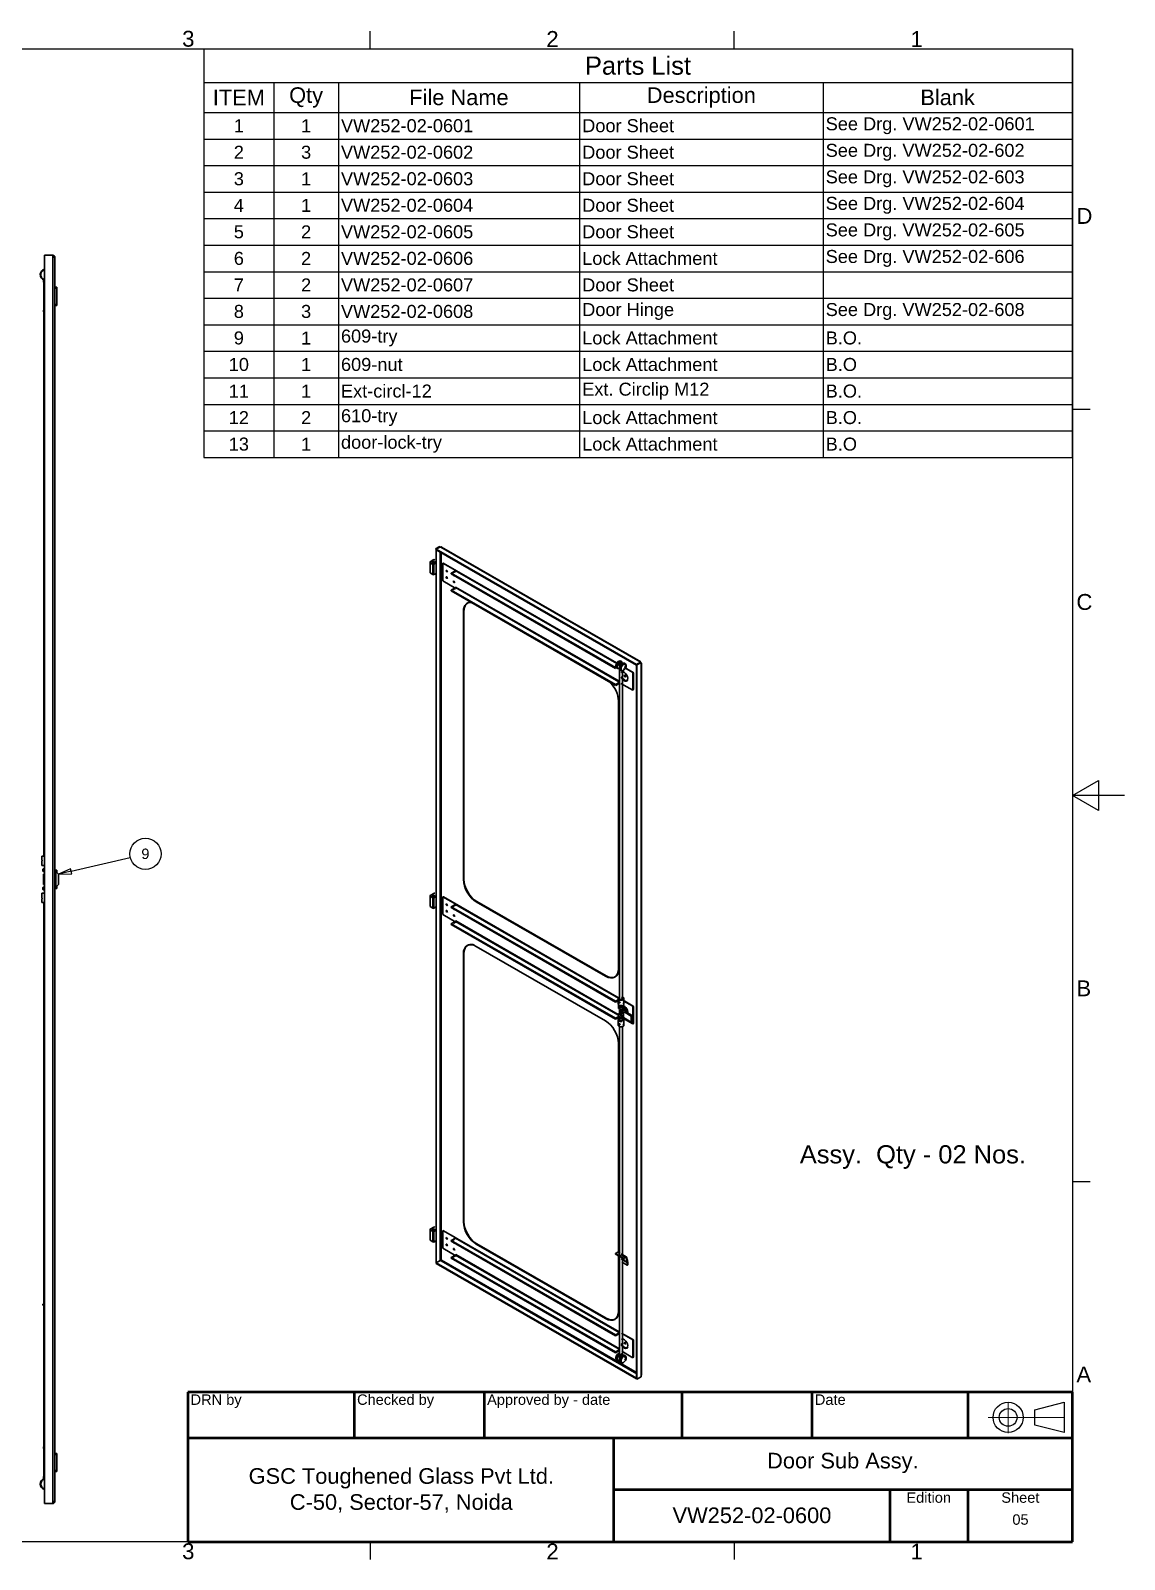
# Paper-space layout 'Door Sub Assy' of a CAD drawing. Header units: millimetres. Extents: x -10 to 420, y -9 to 298.
# Drawn here: x 209.5 to 419.8, y -2.7 to 291.2 of the extents above; entities that cross this region are included whole.
import ezdxf

# ---------------------------------------------------------------- set-up
doc = ezdxf.new("R2010")
doc.units = ezdxf.units.MM
doc.linetypes.add('ACAD_ISO04W100', pattern=[30, 24, -3, 0, -3])
for name, color, linetype, lineweight in [('2dTransBorder', 7, 'Continuous', 35), ('2dTransTitleBlock', 7, 'Continuous', 35), ('Leader Lines', 5, 'Continuous', 25), ('Tangent Edges', 7, 'Continuous', 50), ('Text', 5, 'Continuous', 25), ('Visible Edges', 7, 'Continuous', 50)]:
    doc.layers.add(name, color=color, linetype=linetype, lineweight=lineweight)
doc.layers.add('Title', color=7, linetype='Continuous')
doc.styles.add('Current-ISO', font='ARIAL.TTF')
doc.styles.get("Standard").update_dxf_attribs({"font": 'ARIAL.TTF'})
doc.styles.add('Text Style29', font='ARIAL.TTF')

# ---------------------------------------------------------------- blocks, each defined once
blk = doc.blocks.new('2dTransSymbol20')
at = {"color": 179}
blk.add_solid([(222.43, 134.4), (220.11, 133.34), (222.65, 133.42), (222.43, 134.4)], dxfattribs=at)
at = {"layer": 'Leader Lines', "color": 179, "linetype": 'Continuous', "lineweight": 25, "true_color": 0x262659}
for p, q in [((222.54, 133.91), (233.9, 136.57)), ((222.43, 134.4), (220.11, 133.34)), ((222.54, 133.91), (220.11, 133.34)), ((220.11, 133.34), (222.65, 133.42)), ((222.65, 133.42), (222.43, 134.4))]:
    blk.add_line(p, q, dxfattribs=at)
blk.add_lwpolyline([(222.43, 134.4), (220.11, 133.34), (222.65, 133.42), (222.43, 134.4)], dxfattribs=at)
blk.add_circle((236.82, 137.25), 3, dxfattribs=at)
at = {"layer": 'Leader Lines', "linetype": 'Continuous', "lineweight": 25, "insert": (236.04, 136.24), "char_height": 2, "attachment_point": 7, "style": 'Text Style29'}
blk.add_mtext('9', dxfattribs=at)
blk = doc.blocks.new('*T26')
at = {"color": 0, "lineweight": -2}
for p, q in [((0, 0), (13.46, 0)), ((0, 0), (0, -6.44)), ((13.46, 0), (25.86, 0)), ((25.86, 0), (72.23, 0)), ((72.23, 0), (119.03, 0)), ((119.03, 0), (166.9, 0)), ((166.9, 0), (166.9, -6.44)), ((0, -6.44), (13.46, -6.44)), ((0, -6.44), (0, -12.2)), ((13.46, -6.44), (25.86, -6.44)), ((13.46, -6.44), (13.46, -12.2)), ((25.86, -6.44), (72.23, -6.44)), ((25.86, -6.44), (25.86, -12.2)), ((72.23, -6.44), (119.03, -6.44)), ((72.23, -6.44), (72.23, -12.2)), ((119.03, -6.44), (166.9, -6.44)), ((119.03, -6.44), (119.03, -12.2)), ((166.9, -6.44), (166.9, -12.2)), ((0, -12.2), (13.46, -12.2)), ((0, -12.2), (0, -17.31)), ((13.46, -12.2), (25.86, -12.2)), ((13.46, -12.2), (13.46, -17.31)), ((25.86, -12.2), (72.23, -12.2)), ((25.86, -12.2), (25.86, -17.31)), ((72.23, -12.2), (119.03, -12.2)), ((72.23, -12.2), (72.23, -17.31)), ((119.03, -12.2), (166.9, -12.2)), ((119.03, -12.2), (119.03, -17.31)), ((166.9, -12.2), (166.9, -17.31)), ((0, -17.31), (13.46, -17.31)), ((0, -17.31), (0, -22.41)), ((13.46, -17.31), (25.86, -17.31)), ((13.46, -17.31), (13.46, -22.41)), ((25.86, -17.31), (72.23, -17.31)), ((25.86, -17.31), (25.86, -22.41)), ((72.23, -17.31), (119.03, -17.31)), ((72.23, -17.31), (72.23, -22.41)), ((119.03, -17.31), (166.9, -17.31)), ((119.03, -17.31), (119.03, -22.41)), ((166.9, -17.31), (166.9, -22.41)), ((0, -22.41), (13.46, -22.41)), ((0, -22.41), (0, -27.51)), ((13.46, -22.41), (25.86, -22.41)), ((13.46, -22.41), (13.46, -27.51)), ((25.86, -22.41), (72.23, -22.41)), ((25.86, -22.41), (25.86, -27.51)), ((72.23, -22.41), (119.03, -22.41)), ((72.23, -22.41), (72.23, -27.51)), ((119.03, -22.41), (166.9, -22.41)), ((119.03, -22.41), (119.03, -27.51)), ((166.9, -22.41), (166.9, -27.51)), ((0, -27.51), (13.46, -27.51)), ((0, -27.51), (0, -32.61)), ((13.46, -27.51), (25.86, -27.51)), ((13.46, -27.51), (13.46, -32.61)), ((25.86, -27.51), (72.23, -27.51)), ((25.86, -27.51), (25.86, -32.61)), ((72.23, -27.51), (119.03, -27.51)), ((72.23, -27.51), (72.23, -32.61)), ((119.03, -27.51), (166.9, -27.51)), ((119.03, -27.51), (119.03, -32.61)), ((166.9, -27.51), (166.9, -32.61)), ((0, -32.61), (13.46, -32.61)), ((0, -32.61), (0, -37.71)), ((13.46, -32.61), (25.86, -32.61)), ((13.46, -32.61), (13.46, -37.71)), ((25.86, -32.61), (72.23, -32.61)), ((25.86, -32.61), (25.86, -37.71)), ((72.23, -32.61), (119.03, -32.61)), ((72.23, -32.61), (72.23, -37.71)), ((119.03, -32.61), (166.9, -32.61)), ((119.03, -32.61), (119.03, -37.71)), ((166.9, -32.61), (166.9, -37.71)), ((0, -37.71), (13.46, -37.71)), ((0, -37.71), (0, -42.82)), ((13.46, -37.71), (25.86, -37.71)), ((13.46, -37.71), (13.46, -42.82)), ((25.86, -37.71), (72.23, -37.71)), ((25.86, -37.71), (25.86, -42.82)), ((72.23, -37.71), (119.03, -37.71)), ((72.23, -37.71), (72.23, -42.82)), ((119.03, -37.71), (166.9, -37.71)), ((119.03, -37.71), (119.03, -42.82)), ((166.9, -37.71), (166.9, -42.82)), ((0, -42.82), (13.46, -42.82)), ((0, -42.82), (0, -47.92)), ((13.46, -42.82), (25.86, -42.82)), ((13.46, -42.82), (13.46, -47.92)), ((25.86, -42.82), (72.23, -42.82)), ((25.86, -42.82), (25.86, -47.92)), ((72.23, -42.82), (119.03, -42.82)), ((72.23, -42.82), (72.23, -47.92)), ((119.03, -42.82), (166.9, -42.82)), ((119.03, -42.82), (119.03, -47.92)), ((166.9, -42.82), (166.9, -47.92)), ((0, -47.92), (13.46, -47.92)), ((0, -47.92), (0, -53.02)), ((13.46, -47.92), (25.86, -47.92)), ((13.46, -47.92), (13.46, -53.02)), ((25.86, -47.92), (72.23, -47.92)), ((25.86, -47.92), (25.86, -53.02)), ((72.23, -47.92), (119.03, -47.92)), ((72.23, -47.92), (72.23, -53.02)), ((119.03, -47.92), (166.9, -47.92)), ((119.03, -47.92), (119.03, -53.02)), ((166.9, -47.92), (166.9, -53.02)), ((0, -53.02), (13.46, -53.02)), ((0, -53.02), (0, -58.12)), ((13.46, -53.02), (25.86, -53.02)), ((13.46, -53.02), (13.46, -58.12)), ((25.86, -53.02), (72.23, -53.02)), ((25.86, -53.02), (25.86, -58.12)), ((72.23, -53.02), (119.03, -53.02)), ((72.23, -53.02), (72.23, -58.12)), ((119.03, -53.02), (166.9, -53.02)), ((119.03, -53.02), (119.03, -58.12)), ((166.9, -53.02), (166.9, -58.12)), ((0, -58.12), (13.46, -58.12)), ((0, -58.12), (0, -63.23)), ((13.46, -58.12), (25.86, -58.12)), ((13.46, -58.12), (13.46, -63.23)), ((25.86, -58.12), (72.23, -58.12)), ((25.86, -58.12), (25.86, -63.23)), ((72.23, -58.12), (119.03, -58.12)), ((72.23, -58.12), (72.23, -63.23)), ((119.03, -58.12), (166.9, -58.12)), ((119.03, -58.12), (119.03, -63.23)), ((166.9, -58.12), (166.9, -63.23)), ((0, -63.23), (13.46, -63.23)), ((0, -63.23), (0, -68.33)), ((13.46, -63.23), (25.86, -63.23)), ((13.46, -63.23), (13.46, -68.33)), ((25.86, -63.23), (72.23, -63.23)), ((25.86, -63.23), (25.86, -68.33)), ((72.23, -63.23), (119.03, -63.23)), ((72.23, -63.23), (72.23, -68.33)), ((119.03, -63.23), (166.9, -63.23)), ((119.03, -63.23), (119.03, -68.33)), ((166.9, -63.23), (166.9, -68.33)), ((0, -68.33), (13.46, -68.33)), ((0, -68.33), (0, -73.43)), ((13.46, -68.33), (25.86, -68.33)), ((13.46, -68.33), (13.46, -73.43)), ((25.86, -68.33), (72.23, -68.33)), ((25.86, -68.33), (25.86, -73.43)), ((72.23, -68.33), (119.03, -68.33)), ((72.23, -68.33), (72.23, -73.43)), ((119.03, -68.33), (166.9, -68.33)), ((119.03, -68.33), (119.03, -73.43)), ((166.9, -68.33), (166.9, -73.43)), ((0, -73.43), (13.46, -73.43)), ((0, -73.43), (0, -78.53)), ((13.46, -73.43), (25.86, -73.43)), ((13.46, -73.43), (13.46, -78.53)), ((25.86, -73.43), (72.23, -73.43)), ((25.86, -73.43), (25.86, -78.53)), ((72.23, -73.43), (119.03, -73.43)), ((72.23, -73.43), (72.23, -78.53)), ((119.03, -73.43), (166.9, -73.43)), ((119.03, -73.43), (119.03, -78.53)), ((166.9, -73.43), (166.9, -78.53)), ((0, -78.53), (13.46, -78.53)), ((13.46, -78.53), (25.86, -78.53)), ((25.86, -78.53), (72.23, -78.53)), ((72.23, -78.53), (119.03, -78.53)), ((119.03, -78.53), (166.9, -78.53))]:
    blk.add_line(p, q, dxfattribs=at)
at = {"color": 0}
for s, insert, char_height, width, attachment_point in [('Parts List', (83.45, -3.22), 3.5, 165.9, 5), ('ITEM', (6.73, -9.32), 3, 12.4631, 5), ('Qty', (19.66, -9.32), 3, 11.3946, 5), ('File Name', (49.04, -9.32), 3, 45.373, 5), ('Description', (95.63, -9.32), 3, 45.8004, 5), ('Blank', (142.97, -9.32), 3, 46.8689, 5), ('1', (6.73, -14.76), 2.5, 12.4631, 5), ('1', (19.66, -14.76), 2.5, 11.3946, 5), ('VW252-02-0601', (26.36, -14.76), 2.5, 45.373, 4), ('Door Sheet', (72.73, -14.76), 2.5, 45.8004, 4), ('See Drg. VW252-02-0601', (119.53, -14.76), 2.5, 46.8689, 4), ('2', (6.73, -19.86), 2.5, 12.4631, 5), ('3', (19.66, -19.86), 2.5, 11.3946, 5), ('VW252-02-0602', (26.36, -19.86), 2.5, 45.373, 4), ('Door Sheet', (72.73, -19.86), 2.5, 45.8004, 4), ('See Drg. VW252-02-602', (119.53, -19.86), 2.5, 46.8689, 4), ('See Drg. VW252-02-603', (119.53, -24.96), 2.5, 46.8689, 4), ('3', (6.73, -24.96), 2.5, 12.4631, 5), ('1', (19.66, -24.96), 2.5, 11.3946, 5), ('VW252-02-0603', (26.36, -24.96), 2.5, 45.373, 4), ('Door Sheet', (72.73, -24.96), 2.5, 45.8004, 4), ('4', (6.73, -30.06), 2.5, 12.4631, 5), ('1', (19.66, -30.06), 2.5, 11.3946, 5), ('VW252-02-0604', (26.36, -30.06), 2.5, 45.373, 4), ('Door Sheet', (72.73, -30.06), 2.5, 45.8004, 4), ('See Drg. VW252-02-604', (119.53, -30.06), 2.5, 46.8689, 4), ('5', (6.73, -35.16), 2.5, 12.4631, 5), ('2', (19.66, -35.16), 2.5, 11.3946, 5), ('VW252-02-0605', (26.36, -35.16), 2.5, 45.373, 4), ('Door Sheet', (72.73, -35.16), 2.5, 45.8004, 4), ('See Drg. VW252-02-605', (119.53, -35.16), 2.5, 46.8689, 4), ('6', (6.73, -40.27), 2.5, 12.4631, 5), ('2', (19.66, -40.27), 2.5, 11.3946, 5), ('VW252-02-0606', (26.36, -40.27), 2.5, 45.373, 4), ('Lock Attachment', (72.73, -40.27), 2.5, 45.8004, 4), ('See Drg. VW252-02-606', (119.53, -40.27), 2.5, 46.8689, 4), ('2', (19.66, -45.37), 2.5, 11.3946, 5), ('VW252-02-0607', (26.36, -45.37), 2.5, 45.373, 4), ('Door Sheet', (72.73, -45.37), 2.5, 45.8004, 4), ('7', (6.73, -45.37), 2.5, 12.4631, 5), ('8', (6.73, -50.47), 2.5, 12.4631, 5), ('3', (19.66, -50.47), 2.5, 11.3946, 5), ('VW252-02-0608', (26.36, -50.47), 2.5, 45.373, 4), ('Door Hinge', (72.73, -50.47), 2.5, 45.8004, 4), ('See Drg. VW252-02-608', (119.53, -50.47), 2.5, 46.8689, 4), ('9', (6.73, -55.57), 2.5, 12.4631, 5), ('1', (19.66, -55.57), 2.5, 11.3946, 5), ('609-try', (26.36, -55.57), 2.5, 45.373, 4), ('Lock Attachment', (72.73, -55.57), 2.5, 45.8004, 4), ('B.O.', (119.53, -55.57), 2.5, 46.8689, 4), ('10', (6.73, -60.67), 2.5, 12.4631, 5), ('1', (19.66, -60.67), 2.5, 11.3946, 5), ('609-nut', (26.36, -60.67), 2.5, 45.373, 4), ('Lock Attachment', (72.73, -60.67), 2.5, 45.8004, 4), ('B.O', (119.53, -60.67), 2.5, 46.8689, 4), ('11', (6.73, -65.78), 2.5, 12.4631, 5), ('1', (19.66, -65.78), 2.5, 11.3946, 5), ('Ext-circl-12', (26.36, -65.78), 2.5, 45.373, 4), ('Ext. Circlip M12', (72.73, -65.78), 2.5, 45.8004, 4), ('B.O.', (119.53, -65.78), 2.5, 46.8689, 4), ('12', (6.73, -70.88), 2.5, 12.4631, 5), ('2', (19.66, -70.88), 2.5, 11.3946, 5), ('610-try', (26.36, -70.88), 2.5, 45.373, 4), ('Lock Attachment', (72.73, -70.88), 2.5, 45.8004, 4), ('B.O.', (119.53, -70.88), 2.5, 46.8689, 4), ('13', (6.73, -75.98), 2.5, 12.4631, 5), ('1', (19.66, -75.98), 2.5, 11.3946, 5), ('door-lock-try', (26.36, -75.98), 2.5, 45.373, 4), ('Lock Attachment', (72.73, -75.98), 2.5, 45.8004, 4), ('B.O', (119.53, -75.98), 2.5, 46.8689, 4)]:
    blk.add_mtext(s, dxfattribs=dict(at, insert=insert, char_height=char_height, width=width, attachment_point=attachment_point))
blk = doc.blocks.new('Default Border')
at = {"layer": '2dTransBorder', "color": 179, "linetype": 'Continuous', "lineweight": 25, "true_color": 0x262659}
for points in [[(280, 292), (280, 295.4)], [(350, 292), (350, 295.4)], [(5, 5), (5, 292), (415, 292), (415, 5), (5, 5)], [(415, 222.75), (418.4, 222.75)], [(425, 148.5), (415, 148.5), (420, 151.39), (420, 145.61), (415, 148.5)], [(415, 74.25), (418.4, 74.25)], [(280, 5), (280, 1.6)], [(350, 5), (350, 1.6)]]:
    blk.add_lwpolyline(points, dxfattribs=at)
at = {"layer": '2dTransBorder', "color": 179, "lineweight": 211, "char_height": 3.05, "attachment_point": 7, "style": 'Current-ISO'}
for s, insert in [('3', (243.88, 292.4)), ('2', (313.88, 292.4)), ('1', (383.88, 292.4)), ('D', (415.77, 258.38)), ('C', (415.77, 184.12)), ('B', (415.77, 109.88)), ('A', (415.77, 35.63)), ('3', (243.88, 1.6)), ('2', (313.88, 1.6)), ('1', (383.88, 1.6))]:
    blk.add_mtext(s, dxfattribs=dict(at, insert=insert))
blk = doc.blocks.new('Title')
at = {"layer": '2dTransTitleBlock', "linetype": 'Continuous', "lineweight": 50}
for p, q in [((410, 28.73), (240, 28.73)), ((240, 28.73), (240, 0)), ((272, 20), (272, 28.73)), ((297, 20), (297, 28.73)), ((335, 20), (335, 28.73)), ((360, 20), (360, 28.73)), ((390, 20), (390, 28.73)), ((410, 0), (410, 28.73)), ((240, 20), (410, 20)), ((321.77, 20), (321.77, 0)), ((410, 10), (321.77, 10)), ((375, 0), (375, 10)), ((390, 0), (390, 10)), ((240, 0), (410, 0))]:
    blk.add_line(p, q, dxfattribs=at)
at = {"layer": '2dTransTitleBlock', "linetype": 'ACAD_ISO04W100', "lineweight": 18}
for p, q in [((397.65, 26.82), (397.65, 20.88)), ((402.78, 23.91), (393.84, 23.91)), ((408.43, 23.91), (402.78, 23.91))]:
    blk.add_line(p, q, dxfattribs=at)
at = {"layer": '2dTransTitleBlock', "lineweight": 25}
for p, q in [((402.78, 25.38), (408.43, 26.82)), ((408.43, 26.82), (408.43, 23.91)), ((402.78, 23.91), (402.78, 25.38)), ((402.78, 22.44), (402.78, 23.91)), ((408.43, 23.91), (408.43, 21.01)), ((408.43, 21.01), (402.78, 22.44))]:
    blk.add_line(p, q, dxfattribs=at)
for radius in [2.9, 1.71]:
    blk.add_circle((397.65, 23.91), radius, dxfattribs=at)
at = {"layer": '2dTransBorder'}
blk.add_blockref('Default Border', (-5, -5), dxfattribs=at)
at = {"layer": '2dTransTitleBlock', "color": 179, "lineweight": 5, "style": 'Current-ISO'}
for s, insert, char_height, width, attachment_point, line_spacing_factor in [('DRN by', (240.5, 28.33), 2.007, 26.9559, 1, 0.856083), ('Checked by', (272.5, 28.33), 2.007, 26.0627, 1, 0.856083), ('Approved by - date', (297.5, 28.33), 2.0066, 41.7838, 1, 0.846), ('Date', (360.5, 28.33), 2.007, 14.5, 1, 0.856083), ('Edition', (382.38, 9.5), 2.007, 13.7547, 2, 0.856083), ('Sheet', (400, 9.5), 2.007, 19, 2, 0.856083)]:
    blk.add_mtext(s, dxfattribs=dict(at, insert=insert, char_height=char_height, width=width, attachment_point=attachment_point, line_spacing_factor=line_spacing_factor))
at = {"layer": '2dTransTitleBlock', "char_height": 3, "attachment_point": 5}
for s, insert, width in [('Door Sub Assy.', (365.88, 15.15), 85.6725), ('GSC Toughened Glass Pvt Ltd.\\PC-50, Sector-57, Noida', (281.01, 9.86), 78.4832), ('VW252-02-0600', (348.41, 5.07), 50.7245)]:
    blk.add_mtext(s, dxfattribs=dict(at, insert=insert, width=width))

psp = doc.layouts.new('Door Sub Assy')

# ---------------------------------------------------------------- linework, layer by layer
at = {"layer": 'Tangent Edges', "color": 179, "linetype": 'Continuous', "lineweight": 35, "true_color": 0x262659}
for p, q in [((213.77, 248.01), (212.17, 248.01)), ((214.17, 247.61), (214.17, 8.41)), ((214.57, 241.86), (214.17, 241.86)), ((214.57, 241.86), (214.57, 241.66)), ((214.17, 238.36), (214.57, 238.36)), ((214.57, 238.56), (214.57, 238.36)), ((214.57, 129.76), (214.17, 129.76)), ((214.57, 129.76), (214.57, 129.56)), ((214.57, 126.46), (214.57, 126.26)), ((214.17, 126.26), (214.57, 126.26)), ((214.57, 17.66), (214.17, 17.66)), ((214.57, 17.66), (214.57, 17.46)), ((214.17, 14.16), (214.57, 14.16)), ((214.57, 14.36), (214.57, 14.16)), ((212.17, 8.01), (213.77, 8.01))]:
    psp.add_line(p, q, dxfattribs=at).dxf.unprotected_set("ltscale", 0)
at = {"layer": 'Tangent Edges', "color": 179, "linetype": 'Continuous', "lineweight": 35, "true_color": 0x1a1a3e}
for p, q in [((213.77, 247.61), (213.77, 8.41)), ((214.17, 241.66), (214.57, 241.66)), ((214.57, 238.56), (214.17, 238.56)), ((214.17, 129.56), (214.57, 129.56)), ((214.57, 126.46), (214.17, 126.46)), ((214.17, 17.46), (214.57, 17.46)), ((214.57, 14.36), (214.17, 14.36))]:
    psp.add_line(p, q, dxfattribs=at).dxf.unprotected_set("ltscale", 0)
at = {"layer": 'Visible Edges', "color": 179, "linetype": 'Continuous', "lineweight": 35, "true_color": 0x262659}
for p, q in [((212.17, 248.01), (212.17, 8.01)), ((213.77, 248.01), (213.77, 247.61)), ((213.77, 247.61), (214.17, 247.61)), ((211.97, 242.82), (211.97, 243.12)), ((211.97, 243.12), (212.07, 243.12)), ((212.07, 242.82), (211.97, 242.82)), ((212.07, 243.23), (212.07, 132.46)), ((214.57, 241.66), (214.57, 238.56)), ((211.97, 237.12), (211.97, 237.42)), ((211.97, 237.42), (212.07, 237.42)), ((212.07, 237.12), (211.97, 237.12)), ((211.67, 132.46), (212.17, 132.46)), ((211.67, 132.46), (211.67, 131.91)), ((211.67, 131.41), (211.67, 130.66)), ((212.17, 130.66), (211.67, 130.66)), ((211.87, 129.96), (211.92, 130.01)), ((211.87, 129.76), (211.87, 129.96)), ((211.87, 129.56), (211.87, 129.76)), ((211.87, 129.56), (211.92, 129.51)), ((211.92, 130.01), (211.92, 129.76)), ((212.06, 130.01), (211.92, 130.01)), ((211.92, 129.76), (211.92, 129.51)), ((212.06, 129.51), (211.92, 129.51)), ((212.06, 130.01), (212.06, 129.76)), ((212.15, 129.96), (212.06, 129.96)), ((212.06, 129.76), (212.06, 129.51)), ((212.15, 129.56), (212.06, 129.56)), ((212.15, 129.76), (212.15, 130.01)), ((212.17, 130.01), (212.15, 130.01)), ((212.15, 129.51), (212.15, 129.76)), ((212.17, 129.51), (212.15, 129.51)), ((214.37, 129.51), (214.17, 129.51)), ((214.37, 129.51), (214.37, 126.51)), ((214.87, 129.01), (214.37, 129.51)), ((214.57, 129.56), (214.57, 129.31)), ((211.87, 126.46), (211.92, 126.51)), ((211.87, 126.06), (211.87, 126.46)), ((211.92, 126.51), (211.92, 126.01)), ((212.06, 126.51), (211.92, 126.51)), ((212.02, 127.01), (212.02, 129.01)), ((212.17, 129.01), (212.02, 129.01)), ((212.02, 127.01), (212.17, 127.01)), ((212.06, 126.51), (212.06, 126.01)), ((212.15, 126.46), (212.06, 126.46)), ((212.15, 126.01), (212.15, 126.51)), ((212.17, 126.51), (212.15, 126.51)), ((214.37, 126.51), (214.17, 126.51)), ((214.87, 127.01), (214.37, 126.51)), ((214.57, 126.71), (214.57, 126.46)), ((214.87, 129.01), (214.87, 127.01)), ((211.67, 124.61), (211.67, 125.36)), ((211.67, 125.36), (212.17, 125.36)), ((211.67, 123.56), (211.67, 124.11)), ((212.17, 123.56), (211.67, 123.56)), ((211.87, 126.06), (211.92, 126.01)), ((212.06, 126.01), (211.92, 126.01)), ((212.15, 126.06), (212.06, 126.06)), ((212.07, 46.37), (212.07, 123.56)), ((212.17, 126.01), (212.15, 126.01)), ((211.87, 46.37), (212.17, 46.37)), ((211.87, 46.17), (211.87, 46.37)), ((212.17, 46.17), (211.87, 46.17)), ((212.07, 12.78), (212.07, 46.17)), ((211.97, 18.62), (211.97, 18.92)), ((211.97, 18.92), (212.07, 18.92)), ((212.07, 18.62), (211.97, 18.62)), ((214.57, 17.46), (214.57, 14.36)), ((211.97, 12.92), (211.97, 13.22)), ((211.97, 13.22), (212.07, 13.22)), ((212.07, 12.92), (211.97, 12.92)), ((213.77, 8.41), (213.77, 8.01)), ((214.17, 8.41), (213.77, 8.41))]:
    psp.add_line(p, q, dxfattribs=at).dxf.unprotected_set("ltscale", 0)
for p, q in [((287.36, 191.56), (288.16, 192.01)), ((287.46, 191.5), (287.36, 191.56)), ((288.26, 191.96), (287.46, 191.5)), ((287.46, 191.5), (287.46, 54.15)), ((288.26, 191.95), (287.47, 191.49)), ((287.47, 191.49), (325.96, 169.33)), ((287.47, 191.38), (325.96, 169.21)), ((288.16, 192.01), (288.16, 191.78)), ((288.35, 191.9), (288.26, 191.95)), ((326.67, 169.84), (288.35, 191.9)), ((326.8, 169.85), (288.49, 191.91)), ((286.3, 189.05), (287.04, 189.48)), ((286.3, 189.05), (286.3, 187.05)), ((286.3, 186.93), (286.3, 188.93)), ((286.84, 188.62), (286.3, 188.93)), ((286.64, 188.95), (286.64, 188.53)), ((286.84, 188.62), (286.84, 186.62)), ((287.04, 186.62), (287.04, 188.62)), ((287.42, 188.84), (287.06, 188.63)), ((288.26, 190.93), (288.26, 54.88)), ((288.45, 190.82), (288.45, 54.88)), ((288.75, 188.81), (291.22, 187.38)), ((288.75, 185.39), (288.75, 188.81)), ((322.15, 169.62), (288.82, 188.81)), ((286.3, 186.93), (286.84, 186.62)), ((287.06, 186.63), (287.51, 186.89)), ((291.22, 183.96), (288.75, 185.39)), ((289.57, 187.16), (289.72, 187.24)), ((289.57, 185.9), (289.72, 185.98)), ((291.18, 187.36), (290.38, 186.91)), ((290.38, 186.91), (290.38, 186.73)), ((321.96, 168.72), (290.38, 186.91)), ((321.96, 168.55), (290.38, 186.73)), ((290.7, 186.92), (291.2, 187.2)), ((290.96, 186.36), (291.11, 186.44)), ((290.96, 185.1), (291.11, 185.19)), ((322.17, 169.51), (291.15, 187.37)), ((291.18, 184.1), (290.38, 183.64)), ((290.38, 183.64), (290.38, 183.47)), ((321.96, 165.46), (290.38, 183.64)), ((321.96, 165.29), (290.38, 183.47)), ((290.8, 183.71), (290.9, 183.77)), ((291, 183.83), (291.1, 183.88)), ((322.61, 166), (291.16, 184.11)), ((322.66, 166.09), (291.2, 184.2)), ((292.71, 127.98), (292.71, 179.49)), ((292.81, 179.55), (292.81, 128.04)), ((293.54, 181.15), (293.44, 181.1)), ((321.96, 168.55), (321.96, 168.72)), ((322.17, 168.65), (322.32, 168.56)), ((322.71, 168.6), (322.76, 168.63)), ((322.98, 169.62), (322.72, 169.47)), ((322.72, 169.47), (322.72, 168.32)), ((322.72, 169.41), (322.72, 104.76)), ((322.92, 168.22), (323.06, 168.13)), ((323.09, 169.9), (322.94, 169.98)), ((323.25, 169.49), (323.25, 169.54)), ((323.28, 104.87), (323.28, 168.21)), ((323.45, 168.17), (323.5, 168.2)), ((323.83, 169.47), (323.68, 169.55)), ((325.33, 167.79), (323.68, 168.74)), ((323.73, 168.66), (325.24, 167.8)), ((323.99, 169.06), (323.99, 169.12)), ((325.28, 167.77), (325.28, 164.35)), ((325.43, 167.64), (325.43, 164.66)), ((325.96, 169.33), (326.75, 169.78)), ((325.97, 169.32), (326.76, 169.78)), ((325.97, 169.32), (325.97, 31.98)), ((326.86, 169.72), (326.07, 169.27)), ((326.07, 169.27), (326.07, 31.92)), ((326.76, 169.78), (326.76, 169.55)), ((326.86, 169.72), (326.86, 169.49)), ((326.86, 169.49), (326.86, 32.6)), ((326.95, 32.72), (326.95, 169.61)), ((321.96, 165.46), (322.75, 165.92)), ((321.96, 165.29), (321.96, 165.46)), ((322.69, 165.71), (322, 165.31)), ((325.24, 164.38), (322.98, 165.68)), ((323.82, 166.97), (323.92, 167.03)), ((324.09, 166.18), (324.23, 166.26)), ((322.51, 162.33), (322.51, 110.82)), ((286.3, 124.9), (287.04, 125.32)), ((286.3, 122.78), (286.3, 124.78)), ((286.84, 124.47), (286.3, 124.78)), ((286.84, 124.47), (286.84, 122.46)), ((287.4, 124.67), (287.03, 124.46)), ((287.04, 122.46), (287.04, 124.47)), ((288.75, 124.66), (291.22, 123.23)), ((288.75, 121.24), (288.75, 124.66)), ((322.62, 105.2), (288.85, 124.64)), ((320.03, 109.39), (295.18, 123.7)), ((295.28, 123.75), (320.13, 109.44)), ((286.3, 122.78), (286.84, 122.46)), ((287.03, 122.46), (287.49, 122.72)), ((291.22, 119.81), (288.75, 121.24)), ((289.57, 123), (289.72, 123.09)), ((289.57, 121.75), (289.72, 121.83)), ((291.18, 123.21), (290.38, 122.75)), ((290.38, 122.58), (291.18, 123.04)), ((290.38, 122.75), (290.38, 122.58)), ((321.96, 104.57), (290.38, 122.75)), ((321.96, 104.4), (290.38, 122.58)), ((290.96, 122.21), (291.11, 122.29)), ((290.96, 120.95), (291.11, 121.03)), ((322.53, 105.16), (291.18, 123.2)), ((291.18, 119.95), (290.38, 119.49)), ((290.38, 119.49), (290.38, 119.32)), ((321.96, 101.31), (290.38, 119.49)), ((321.96, 101.13), (290.38, 119.32)), ((290.77, 119.54), (291.17, 119.77)), ((322.42, 101.96), (291.18, 119.94)), ((322.47, 102.04), (291.23, 120.03)), ((293.54, 115.34), (293.44, 115.28)), ((295.18, 115.11), (320.03, 100.8)), ((292.71, 62.17), (292.71, 113.68)), ((292.81, 113.73), (292.81, 62.23)), ((320.13, 109.44), (320.03, 109.39)), ((321.78, 109.22), (321.88, 109.27)), ((321.96, 104.4), (321.96, 104.57)), ((321.97, 104.57), (322.57, 104.92)), ((322.47, 104.69), (321.97, 104.4)), ((322.44, 105.08), (322.44, 104.05)), ((322.49, 103.2), (322.49, 104.17)), ((323.22, 102.78), (322.49, 103.2)), ((322.61, 103.45), (322.61, 103.42)), ((322.71, 103.57), (322.64, 103.53)), ((322.7, 104.25), (322.91, 104.37)), ((322.7, 103.25), (322.73, 103.23)), ((322.71, 102.87), (322.88, 102.97)), ((322.77, 103.56), (322.73, 103.54)), ((322.82, 103.22), (322.89, 103.26)), ((322.87, 103.29), (322.91, 103.32)), ((323.22, 103.75), (323.22, 102.78)), ((323.7, 102.73), (323.3, 102.96)), ((323.37, 103.83), (323.47, 103.06)), ((325.36, 103.62), (323.39, 104.76)), ((323.42, 102.86), (323.42, 103.83)), ((323.44, 104.68), (325.27, 103.63)), ((323.47, 103.06), (324.09, 102.7)), ((323.56, 104.05), (323.56, 105.08)), ((325.28, 103.62), (325.28, 100.2)), ((325.43, 103.48), (325.43, 100.51)), ((321.96, 101.13), (321.96, 101.31)), ((321.97, 101.31), (322.56, 101.65)), ((322.47, 101.42), (321.97, 101.14)), ((322.44, 101.01), (322.44, 99.98)), ((322.49, 102.11), (323.22, 101.69)), ((322.49, 101.14), (322.49, 102.11)), ((322.49, 101.14), (323.22, 100.72)), ((322.61, 101.44), (322.61, 101.41)), ((323.42, 101.77), (322.63, 102.23)), ((322.71, 101.56), (322.64, 101.52)), ((322.7, 101.24), (322.73, 101.23)), ((322.7, 100.07), (322.91, 100.19)), ((322.71, 102.59), (322.71, 102.87)), ((322.71, 102.58), (322.76, 101.98)), ((322.72, 100.39), (322.72, 100.28)), ((322.75, 102.56), (322.75, 102.53)), ((322.87, 102.7), (322.8, 102.66)), ((322.82, 101.22), (322.89, 101.26)), ((322.88, 102.63), (322.88, 102.8)), ((322.88, 102.32), (322.9, 102.3)), ((323.01, 102.29), (323.08, 102.33)), ((323.18, 102.63), (323.18, 102.46)), ((323.18, 102.63), (323.18, 102.29)), ((323.22, 101.69), (323.22, 100.72)), ((325.27, 100.21), (323.23, 101.38)), ((323.42, 100.8), (323.42, 101.77)), ((323.45, 102.59), (323.7, 102.73)), ((323.45, 101.45), (323.45, 102.59)), ((324.96, 101.72), (323.45, 102.59)), ((323.45, 101.45), (324.96, 100.58)), ((323.56, 99.98), (323.56, 101.01)), ((324.09, 102.7), (323.84, 102.56)), ((323.84, 102.56), (325.13, 101.82)), ((324.09, 102.17), (324.09, 102.69)), ((325.13, 101.82), (324.96, 101.72)), ((324.96, 100.58), (324.96, 101.72)), ((324.96, 100.58), (325.13, 100.68)), ((325.13, 100.68), (325.13, 101.82)), ((322.72, 99.73), (322.72, 35.63)), ((323.28, 55.61), (323.28, 99.84)), ((322.51, 96.51), (322.51, 56.12)), ((286.3, 60.74), (287.04, 61.17)), ((286.3, 58.63), (286.3, 60.63)), ((286.84, 60.31), (286.3, 60.63)), ((286.84, 60.31), (286.84, 58.31)), ((287.37, 60.5), (287, 60.29)), ((287.04, 58.31), (287.04, 60.31)), ((288.75, 60.5), (291.22, 59.08)), ((288.75, 57.08), (288.75, 60.5)), ((322.65, 41.03), (288.88, 60.47)), ((289.57, 58.85), (289.72, 58.94)), ((291.18, 59.06), (290.38, 58.6)), ((290.94, 58.75), (291.04, 58.81)), ((322.67, 40.92), (291.21, 59.04)), ((286.3, 58.63), (286.84, 58.31)), ((287, 58.29), (287.46, 58.55)), ((291.22, 55.66), (288.75, 57.08)), ((289.57, 57.59), (289.72, 57.68)), ((290.35, 58.41), (290.84, 58.69)), ((290.38, 58.6), (290.38, 58.43)), ((321.96, 40.42), (290.38, 58.6)), ((321.96, 40.24), (290.38, 58.43)), ((290.96, 58.05), (291.11, 58.14)), ((290.96, 56.79), (291.11, 56.88)), ((322.72, 37.75), (291.26, 55.86)), ((320.03, 43.58), (295.18, 57.88)), ((295.28, 57.94), (320.13, 43.63)), ((321.96, 56.07), (322.38, 56.31)), ((321.96, 55.95), (321.96, 56.07)), ((321.96, 56.07), (323.45, 55.21)), ((321.96, 55.95), (323.45, 55.1)), ((322.82, 56.06), (322.39, 56.3)), ((323.95, 55.34), (322.99, 55.89)), ((323.97, 55.3), (323.02, 55.85)), ((323.88, 55.45), (323.03, 55.94)), ((324.02, 55.46), (323.06, 56.01)), ((323.12, 55.93), (324.07, 55.38)), ((287.47, 54.26), (288.26, 54.72)), ((325.96, 32.1), (287.47, 54.26)), ((325.96, 31.98), (287.47, 54.15)), ((288.26, 54.84), (288.26, 54.61)), ((288.35, 54.66), (288.26, 54.72)), ((326.03, 32.97), (288.4, 54.64)), ((288.49, 54.81), (326.13, 33.14)), ((291.18, 55.79), (290.38, 55.34)), ((290.38, 55.17), (291.18, 55.62)), ((290.38, 55.34), (290.38, 55.17)), ((321.96, 37.15), (290.38, 55.34)), ((321.96, 36.98), (290.38, 55.17)), ((322.67, 37.66), (291.21, 55.77)), ((322.51, 55.68), (322.51, 45.03)), ((322.7, 55.26), (322.57, 55.77)), ((324.2, 54.36), (323.04, 55.03)), ((323.16, 54.44), (324.22, 53.83)), ((323.25, 54.94), (324.2, 54.39)), ((323.25, 54.41), (324.2, 53.86)), ((323.28, 36.4), (323.28, 55.28)), ((323.45, 54.96), (323.34, 55.02)), ((323.45, 55.21), (323.87, 55.45)), ((323.87, 55.34), (323.45, 55.1)), ((323.45, 55.1), (323.45, 55.21)), ((323.66, 54.84), (323.55, 54.9)), ((324.3, 54.47), (323.87, 54.71)), ((324.19, 54.39), (323.96, 55.31)), ((324.06, 55.39), (324.28, 54.48)), ((324.19, 53.87), (324.19, 54.37)), ((324.29, 53.87), (324.24, 53.84)), ((324.29, 54.42), (324.29, 53.87)), ((320.13, 43.63), (320.03, 43.58)), ((321.78, 43.4), (321.88, 43.46)), ((322.64, 40.63), (321.94, 40.23)), ((321.96, 40.42), (322.75, 40.87)), ((321.96, 40.24), (321.96, 40.42)), ((325.39, 39.45), (323.09, 40.77)), ((323.26, 39.65), (323.11, 39.57)), ((323.15, 40.7), (325.3, 39.46)), ((323.77, 39), (323.67, 38.94)), ((323.82, 38.67), (323.92, 38.73)), ((325.28, 39.47), (325.28, 36.05)), ((325.43, 39.33), (325.43, 36.36)), ((322.63, 37.37), (321.94, 36.97)), ((321.96, 37.15), (322.75, 37.61)), ((321.96, 36.98), (321.96, 37.15)), ((322.17, 35.59), (322.32, 35.51)), ((322.71, 35.55), (322.76, 35.57)), ((322.72, 36.76), (322.72, 35.61)), ((323.28, 36.74), (323.02, 36.59)), ((323.02, 36.09), (323.02, 36.61)), ((325.3, 36.04), (323.15, 37.28)), ((323.25, 36.43), (323.25, 36.49)), ((323.28, 36.76), (323.28, 36.24)), ((323.83, 36.41), (323.68, 36.5)), ((323.99, 36), (323.99, 36.06)), ((324.09, 37.87), (324.23, 37.96)), ((322.92, 35.16), (323.06, 35.08)), ((323.45, 35.12), (323.5, 35.15)), ((326.07, 31.92), (326.86, 32.37)), ((326.86, 32.6), (326.86, 32.37)), ((325.97, 31.98), (326.07, 31.92))]:
    psp.add_line(p, q, dxfattribs=at)
for points in [[(211.67, 131.91), (211.67, 131.91), (211.67, 131.9), (211.67, 131.9), (211.67, 131.9), (211.67, 131.89), (211.67, 131.89), (211.68, 131.88), (211.68, 131.87), (211.68, 131.86), (211.68, 131.85), (211.69, 131.84), (211.69, 131.83), (211.69, 131.82), (211.69, 131.81), (211.7, 131.8), (211.7, 131.78), (211.7, 131.77), (211.7, 131.75), (211.7, 131.74), (211.71, 131.72), (211.71, 131.71), (211.71, 131.69), (211.71, 131.67), (211.71, 131.66)], [(211.71, 131.66), (211.71, 131.64), (211.71, 131.62), (211.71, 131.61), (211.71, 131.59), (211.7, 131.58), (211.7, 131.56), (211.7, 131.55), (211.7, 131.53), (211.7, 131.52), (211.69, 131.5), (211.69, 131.49), (211.69, 131.48), (211.69, 131.47), (211.68, 131.46), (211.68, 131.45), (211.68, 131.44), (211.68, 131.43), (211.67, 131.43), (211.67, 131.42), (211.67, 131.42), (211.67, 131.41), (211.67, 131.41), (211.67, 131.41), (211.67, 131.41)], [(211.67, 124.61), (211.67, 124.6), (211.67, 124.6), (211.67, 124.59), (211.68, 124.57), (211.68, 124.55), (211.69, 124.53), (211.69, 124.51), (211.7, 124.48), (211.7, 124.45), (211.71, 124.42), (211.71, 124.39), (211.71, 124.36), (211.71, 124.32), (211.71, 124.29), (211.7, 124.26), (211.7, 124.23), (211.69, 124.2), (211.69, 124.18), (211.68, 124.16), (211.68, 124.14), (211.67, 124.13), (211.67, 124.12), (211.67, 124.11), (211.67, 124.11)]]:
    psp.add_lwpolyline(points, dxfattribs=at).dxf.unprotected_set("ltscale", 0)
for points in [[(322.75, 104.33), (322.74, 104.3), (322.73, 104.27), (322.7, 104.25), (322.67, 104.23), (322.64, 104.24), (322.61, 104.25), (322.58, 104.27), (322.55, 104.31), (322.53, 104.35), (322.51, 104.39), (322.51, 104.43), (322.5, 104.47), (322.51, 104.51), (322.51, 104.53), (322.53, 104.55), (322.55, 104.55), (322.58, 104.55), (322.61, 104.53), (322.64, 104.51), (322.67, 104.48), (322.7, 104.45), (322.73, 104.41), (322.74, 104.37), (322.75, 104.33)], [(322.5, 100.3), (322.51, 100.33), (322.51, 100.36), (322.53, 100.37), (322.55, 100.38), (322.58, 100.37), (322.61, 100.36), (322.64, 100.33), (322.67, 100.3), (322.7, 100.27), (322.73, 100.23), (322.74, 100.19), (322.75, 100.15), (322.74, 100.12), (322.73, 100.09), (322.7, 100.07), (322.67, 100.06), (322.64, 100.06), (322.61, 100.07), (322.58, 100.09), (322.55, 100.13), (322.53, 100.17), (322.51, 100.21), (322.51, 100.26), (322.5, 100.3)]]:
    psp.add_lwpolyline(points, dxfattribs=at)
for centre, radius, start, end in [((213.77, 247.61), 0.4, 0, 90), ((213.77, 247.61), 0.2, 0, 90), ((212.47, 244.26), 1.1, 172.1033, 254.1734), ((212.47, 244.26), 1.1, 105.8266, 172.1033), ((212.47, 244.26), 1, 172.1033, 252.5424), ((212.47, 244.26), 1, 107.4576, 172.1033), ((212.47, 11.76), 1.1, 105.8266, 254.1734), ((212.47, 11.76), 1, 107.4576, 252.5424), ((213.77, 8.41), 0.4, 270, 0), ((213.77, 8.41), 0.2, 270, 0)]:
    psp.add_arc(centre, radius, start, end, dxfattribs=at).dxf.unprotected_set("ltscale", 0)
for centre, major_axis, ratio, start_param, end_param in [((288.35, 191.67), (0.14, 0.243), 0.578093, 5.495853, 7.06665), ((286.4, 188.99), (-0.14, 0), 0.575862, 5.497787, 7.068583), ((286.94, 188.68), (-0.14, 0), 0.575862, 0.785398, 2.356194), ((287.14, 189.42), (0.14, 0), 0.575862, 0.785398, 2.356194), ((288.7, 188.56), (0.14, 0.243), 0.578093, 5.495853, 6.81397), ((286.94, 186.67), (0.14, 0), 0.575862, 3.926991, 5.497787), ((290.88, 186.5), (-0.079, 0.136), 0.578093, 0.115109, 2.202113), ((290.88, 186.5), (0.079, -0.136), 0.578093, 5.343706, 7.509644), ((291.18, 187.13), (-0.14, -0.243), 0.578093, 3.672377, 3.925057), ((295.18, 178.06), (-1.75, 3.03), 0.578093, 5.734814, 7.078266), ((295.28, 178.12), (-1.75, 3.03), 0.578093, 5.947663, 7.078205), ((322.51, 169.34), (-0.349, -0.607), 0.578093, 3.690803, 6.743845), ((322.56, 169.31), (-0.384, -0.667), 0.578093, 1.973233, 6.876008), ((322.71, 169.23), (-0.384, -0.667), 0.578093, 3.699929, 7.399976), ((322.75, 169.2), (-0.349, -0.607), 0.578093, 2.02218, 7.012289), ((322.51, 169.34), (0.349, 0.607), 0.578093, 5.423953, 6.832396), ((322.75, 169.2), (0.07, 0.121), 0.578093, 0.045117, 4.906271), ((323.25, 168.92), (-0.349, -0.607), 0.578093, 3.689744, 6.744742), ((323.3, 168.89), (-0.384, -0.667), 0.578093, 1.972814, 7.005626), ((323, 169.46), (-0.28, 0), 0.575862, 6.220521, 7.916646), ((323, 168.31), (-0.28, 0), 0.575862, 5.139087, 5.951666), ((322.71, 169.23), (0.384, 0.667), 0.578093, 5.169834, 6.841521), ((323, 169.46), (0.28, 0), 0.575862, 6.220521, 7.916646), ((323.6, 167.03), (-0.489, 0.849), 0.578093, 2.306021, 6.463532), ((323.74, 167.11), (-0.489, 0.849), 0.578093, 0.258645, 0.376367), ((323.25, 168.92), (0.349, 0.607), 0.578093, 5.691966, 6.831336), ((323.3, 168.89), (-0.384, -0.667), 0.578093, 1.122289, 1.248676), ((323.3, 168.89), (-0.384, -0.667), 0.578093, 1.640306, 1.867974), ((325.23, 167.52), (0.14, 0.243), 0.578093, 5.495853, 6.81397), ((320.03, 163.75), (1.75, -3.03), 0.578093, 0.772953, 2.030858), ((323.6, 167.03), (-0.489, 0.849), 0.578093, 1.404158, 2.306021), ((323.74, 167.11), (0.489, -0.849), 0.578093, 4.409814, 6.468885), ((323.84, 167.17), (0.079, -0.136), 0.578093, 4.178612, 10.080442), ((325.23, 164.55), (-0.14, -0.243), 0.578093, 1.036145, 2.354261), ((295.18, 126.56), (-1.75, 3.03), 0.578093, 0.787332, 2.358128), ((295.28, 126.62), (1.75, -3.03), 0.578093, 3.928925, 5.499721), ((286.4, 124.84), (-0.14, 0), 0.575862, 5.497787, 7.068583), ((286.94, 124.52), (-0.14, 0), 0.575862, 0.785398, 2.356194), ((287.14, 125.27), (0.14, 0), 0.575862, 0.785398, 2.356194), ((288.7, 124.41), (0.14, 0.243), 0.578093, 5.495853, 6.81397), ((286.94, 122.52), (0.14, 0), 0.575862, 3.926991, 5.497787), ((290.88, 122.34), (-0.079, 0.136), 0.578093, 6.023714, 8.724353), ((290.88, 122.34), (0.079, -0.136), 0.578093, 5.58276, 7.648044), ((291.18, 122.98), (-0.14, -0.243), 0.578093, 3.672377, 3.925057), ((291.18, 120), (-0.0349, -0.0607), 0.578093, 0.783464, 2.354261), ((295.18, 112.25), (-1.75, 3.03), 0.578093, 5.499721, 7.070517), ((295.28, 112.31), (-1.75, 3.03), 0.578093, 5.931236, 7.066002), ((295.28, 112.31), (-1.75, 3.03), 0.578093, 5.720055, 5.887507), ((320.03, 112.25), (1.75, -3.03), 0.578093, 5.499721, 7.070517), ((320.13, 112.31), (1.75, -3.03), 0.578093, 5.496162, 6.803257), ((323, 105.08), (0.56, 0), 0.575862, 2.331753, 7.703163), ((323, 104.05), (-0.56, 0), 0.575862, 5.882184, 8.254983), ((323, 105.08), (0.28, 0), 0.575862, 2.307475, 7.482367), ((322.85, 103.45), (-0.087, 0.152), 0.578093, 3.84367, 7.621368), ((322.85, 103.45), (0.087, -0.152), 0.578093, 4.948579, 6.985263), ((323.03, 102.72), (-0.105, 0.182), 0.578093, 3.928925, 7.070517), ((323.52, 102.83), (0.454, -0.789), 0.578093, 0.373322, 2.772313), ((323.5, 102.82), (-0.297, 0.516), 0.578093, 4.062977, 6.051108), ((323.5, 102.82), (0.437, -0.758), 0.578093, 0.77248, 2.638988), ((323.6, 102.87), (0.489, -0.849), 0.578093, 0.284047, 2.736371), ((323, 104.05), (0.56, 0), 0.575862, 5.587677, 7.194548), ((325.23, 103.37), (0.14, 0.243), 0.578093, 5.495853, 6.81397), ((320.03, 97.94), (1.75, -3.03), 0.578093, 0.787332, 2.358128), ((323, 99.98), (-0.56, 0), 0.575862, 5.892772, 8.659864), ((323, 101.01), (-0.56, 0), 0.575862, 5.882184, 8.254983), ((323, 101.99), (-0.56, 0), 0.575862, 5.435246, 5.882184), ((322.84, 101.44), (-0.087, 0.152), 0.578093, 3.249671, 7.566909), ((322.84, 101.44), (0.087, -0.152), 0.578093, 4.898301, 6.391263), ((323.02, 102.54), (-0.105, 0.182), 0.578093, 2.299756, 7.310614), ((323.03, 102.37), (0.105, -0.182), 0.578093, 3.928925, 7.070517), ((323.03, 102.37), (0.105, -0.182), 0.578093, 3.928925, 7.070517), ((323, 103.07), (-0.56, 0), 0.575862, 1.971798, 2.418735), ((323, 101.99), (0.56, 0), 0.575862, 5.11339, 5.560328), ((323, 101.01), (0.56, 0), 0.575862, 5.583767, 7.191429), ((323, 99.98), (0.56, 0), 0.575862, 5.518272, 7.194459), ((325.23, 100.39), (-0.14, -0.243), 0.578093, 1.036145, 2.354261), ((295.18, 60.75), (-1.75, 3.03), 0.578093, 0.787332, 2.358128), ((295.28, 60.8), (1.75, -3.03), 0.578093, 3.928925, 5.499721), ((286.4, 60.69), (-0.14, 0), 0.575862, 5.497787, 7.068583), ((286.94, 60.37), (-0.14, 0), 0.575862, 0.785398, 2.356194), ((287.14, 61.11), (0.14, 0), 0.575862, 0.785398, 2.356194), ((291.18, 58.83), (-0.14, -0.243), 0.578093, 3.672377, 3.925057), ((286.94, 58.37), (0.14, 0), 0.575862, 3.926991, 5.497787), ((290.88, 58.19), (0.079, -0.136), 0.578093, 2.569055, 5.978381), ((290.88, 58.19), (0.079, -0.136), 0.578093, 5.978381, 7.402142), ((291.18, 55.85), (-0.0349, -0.0607), 0.578093, 0.783464, 2.354261), ((322.38, 56.08), (0.14, 0.243), 0.578093, 5.740832, 7.06665), ((288.35, 54.78), (-0.07, -0.121), 0.578093, 0.783464, 2.354261), ((323.87, 55.22), (0.14, 0.243), 0.578093, 5.740832, 7.06665), ((323.87, 55.22), (0.07, 0.121), 0.578093, 5.740832, 7.06665), ((324.24, 53.9), (-0.0349, -0.0607), 0.578093, 5.495853, 7.06665), ((320.03, 46.44), (1.75, -3.03), 0.578093, 5.499721, 7.070517), ((320.13, 46.49), (1.75, -3.03), 0.578093, 5.508407, 6.818295), ((323.6, 38.72), (-0.489, 0.849), 0.578093, 1.382819, 2.389151), ((323.6, 38.72), (-0.489, 0.849), 0.578093, 2.389151, 6.341039), ((323.74, 38.81), (-0.489, 0.849), 0.578093, 6.10025, 6.667073), ((323.74, 38.81), (0.489, -0.849), 0.578093, 4.371177, 6.589619), ((323.84, 38.86), (-0.079, 0.136), 0.578093, 5.073969, 6.843487), ((325.23, 39.22), (0.14, 0.243), 0.578093, 5.495853, 6.81397), ((322.51, 36.29), (-0.349, -0.607), 0.578093, 3.553482, 6.476932), ((322.56, 36.26), (-0.384, -0.667), 0.578093, 5.457842, 6.874431), ((322.56, 36.26), (0.384, 0.667), 0.578093, 0.408937, 2.316249), ((322.71, 36.17), (-0.384, -0.667), 0.578093, 3.82716, 7.325805), ((322.75, 36.15), (-0.349, -0.607), 0.578093, 5.454395, 7.169713), ((322.75, 36.15), (0.349, 0.607), 0.578093, 0.508392, 2.312802), ((322.75, 36.15), (0.07, 0.121), 0.578093, 0.223292, 4.966178), ((323.25, 35.86), (0.349, 0.607), 0.578093, 5.541648, 9.619699), ((323.3, 35.83), (-0.384, -0.667), 0.578093, 5.458281, 6.725842), ((323.3, 35.83), (0.384, 0.667), 0.578093, 5.238742, 8.599874), ((322.71, 36.17), (0.384, 0.667), 0.578093, 5.538129, 6.506969), ((323, 36.75), (0.28, 0), 0.575862, 4.775053, 6.220521), ((322.75, 36.15), (0.349, 0.607), 0.578093, 5.242037, 6.413868), ((322.56, 36.26), (-0.384, -0.667), 0.578093, 1.981309, 2.691572), ((323.3, 35.83), (-0.384, -0.667), 0.578093, 1.734094, 1.858539), ((325.23, 36.24), (-0.14, -0.243), 0.578093, 1.036145, 2.354261)]:
    psp.add_ellipse(centre, major_axis=major_axis, ratio=ratio, start_param=start_param, end_param=end_param, dxfattribs=at)
for centre, major_axis, ratio in [((286.92, 188.98), (-0.28, 0), 0.575862), ((289.49, 187.29), (-0.079, 0.136), 0.578093), ((289.49, 186.03), (-0.079, 0.136), 0.578093), ((290.88, 185.24), (-0.079, 0.136), 0.578093), ((323.45, 168.8), (-0.384, -0.667), 0.578093), ((323.5, 168.77), (-0.349, -0.607), 0.578093), ((323.74, 167.11), (0.079, -0.136), 0.578093), ((286.92, 124.82), (-0.28, 0), 0.575862), ((289.49, 123.14), (-0.079, 0.136), 0.578093), ((289.49, 121.88), (-0.079, 0.136), 0.578093), ((290.88, 121.08), (-0.079, 0.136), 0.578093), ((322.73, 103.38), (-0.087, 0.152), 0.578093), ((322.71, 103.36), (-0.07, 0.121), 0.578093), ((322.8, 103.42), (-0.087, 0.152), 0.578093), ((322.8, 103.42), (-0.07, 0.121), 0.578093), ((322.73, 101.37), (-0.087, 0.152), 0.578093), ((322.71, 101.36), (0.07, -0.121), 0.578093), ((322.8, 101.41), (-0.087, 0.152), 0.578093), ((322.9, 102.47), (-0.105, 0.182), 0.578093), ((322.88, 102.46), (-0.087, 0.152), 0.578093), ((322.97, 102.51), (-0.105, 0.182), 0.578093), ((286.92, 60.67), (-0.28, 0), 0.575862), ((289.49, 58.99), (-0.079, 0.136), 0.578093), ((289.49, 57.73), (-0.079, 0.136), 0.578093), ((290.88, 56.93), (-0.079, 0.136), 0.578093), ((323.74, 38.81), (0.079, -0.136), 0.578093), ((323.45, 35.75), (0.384, 0.667), 0.578093), ((323.5, 35.72), (0.349, 0.607), 0.578093)]:
    psp.add_ellipse(centre, major_axis=major_axis, ratio=ratio, dxfattribs=at)

# ---------------------------------------------------------------- block references
psp.add_blockref('*T26', (242.81, 287.66))
at = {"layer": 'Leader Lines'}
psp.add_blockref('2dTransSymbol20', (-5.24, -4.34), dxfattribs=at)
at = {"layer": 'Title'}
psp.add_blockref('Title', (-0.24, 0.66), dxfattribs=at)

# ---------------------------------------------------------------- texts
at = {"insert": (398.23, 5.93), "char_height": 2, "attachment_point": 1}
psp.add_mtext('05', dxfattribs=at)
at = {"layer": 'Text', "color": 179, "linetype": 'Continuous', "lineweight": 5, "true_color": 0x262659, "insert": (357.37, 76.9), "char_height": 3.5, "width": 43.4752, "attachment_point": 1, "line_spacing_factor": 0.860831, "style": 'Current-ISO'}
psp.add_mtext('\\W1.00;\\H3.5000;\\lAssy.  Qty - 02 Nos.', dxfattribs=at)

doc.saveas('drawing.dxf')
